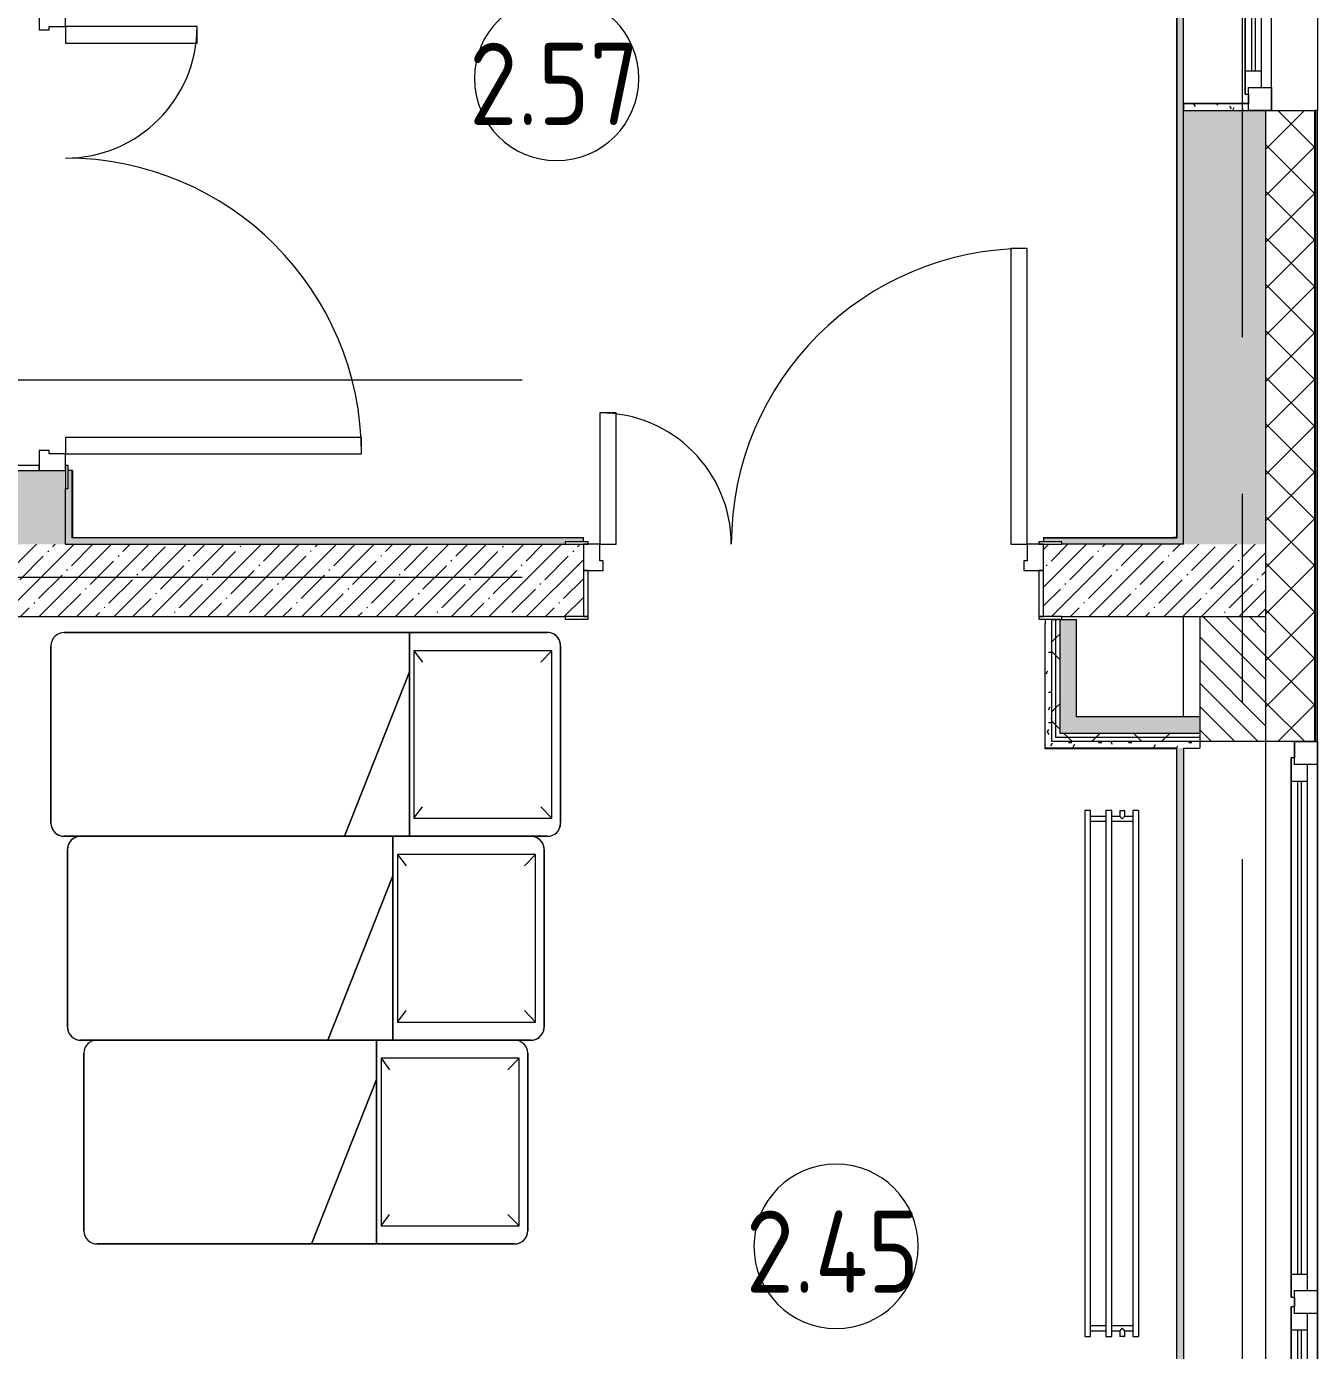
# Model space of a CAD drawing. Header units: millimetres. Extents: x 81609 to 272668, y -8553 to 29000.
# Drawn here: x 121311 to 125238, y 8147 to 12175 of the extents above; entities that cross this region are included whole.
import ezdxf

# ---------------------------------------------------------------- set-up
doc = ezdxf.new("R2010")
doc.units = ezdxf.units.MM
doc.linetypes.add('Осевая', pattern=[3175, 635, -476.25, 1587.5, -476.25])
for name, color, linetype, lineweight in [('A-AREA-IDEN', 7, 'Continuous', 9), ('A-DOOR', 7, 'Continuous', 9), ('A-DOOR-1', 7, 'Continuous', 13), ('A-DOOR-FRAM', 7, 'Continuous', 13), ('A-GLAZ', 7, 'Continuous', 9), ('A-GLAZ-1', 7, 'Continuous', 13), ('A-WALL', 7, 'Continuous', 9), ('I-WALL', 7, 'Continuous', 9), ('M-EQPM', 7, 'Continuous', 9), ('Оси', 7, 'Continuous', 9), ('Оси-2', 7, 'Осевая', 9)]:
    doc.layers.add(name, color=color, linetype=linetype, lineweight=lineweight)
for name, color, linetype, lineweight, true_color in [('A-WALL-1', 7, 'Continuous', 9, 0x3c3c3c), ('A-WALL-FNSH-1', 7, 'Continuous', 9, 0x3c3c3c), ('I-FURN-1', 7, 'Continuous', 9, 0xf0f0f0)]:
    doc.layers.add(name, color=color, linetype=linetype, lineweight=lineweight, true_color=true_color)
doc.styles.add('GOST Common_1', font='GOST_Common.ttf', dxfattribs={"width": 0.9, "height": 250})
pattern_1 = [(45, (0, 0), (-57.024626, 57.024626), []), (45, (57.025, 0), (-57.024626, 57.024626), [100.806, -20.161, 3.353, -16.808])]
pattern_2 = [(0, (0, 0), (121.92, 30.48), [10.058, -81.382, 10.058, -81.382, -487.68]), (0, (0, 0), (121.92, 30.48), [-182.88, 10.058, -172.822, 10.058, -81.382, -213.36]), (0, (0, 0), (121.92, 30.48), [-457.2, 10.058, -50.902, 10.058, -142.342]), (120, (45.72, 15.24), (-87.356454, 90.345817), [10.058, -81.382, 10.058, -81.382, -487.68]), (120, (45.72, 15.24), (-87.356454, 90.345817), [-182.88, 10.058, -172.822, 10.058, -81.382, -213.36]), (120, (45.72, 15.24), (-87.356454, 90.345817), [-457.2, 10.058, -50.902, 10.058, -142.342]), (240, (60.96, 76.2), (-34.563546, -120.825817), [10.058, -81.382, 10.058, -81.382, -487.68]), (240, (60.96, 76.2), (-34.563546, -120.825817), [-182.88, 10.058, -172.822, 10.058, -81.382, -213.36]), (240, (60.96, 76.2), (-34.563546, -120.825817), [-457.2, 10.058, -50.902, 10.058, -142.342])]
pattern_3 = [(45, (0, 0), (-106.06602, 106.06602), []), (135, (0, 0), (-106.06602, -106.06602), [])]

# ---------------------------------------------------------------- blocks, each defined once
blk = doc.blocks.new('110_Дверь_СКБ_2Ст - Д-5_п_ Из игровой в коридор-32679362-План размещения напольных электротехнических лючков и розеток 2 этажа в осях 23-33')
at = {"layer": 'A-DOOR'}
for centre, radius, start, end in [((662.5, 110), 900, 90, 180), ((-637.5, 110), 400, 360, 90)]:
    blk.add_arc(centre, radius, start, end, dxfattribs=at)
at = {"layer": 'A-DOOR-1'}
for p, q in [((662.5, 1010), (612.5, 1010)), ((612.5, 1010), (612.5, 110)), ((662.5, 110), (662.5, 1010)), ((-637.5, 510), (-637.5, 110)), ((-587.5, 510), (-637.5, 510)), ((-587.5, 110), (-587.5, 510)), ((-637.5, 110), (-587.5, 110)), ((612.5, 110), (662.5, 110))]:
    blk.add_line(p, q, dxfattribs=at)
at = {"layer": 'A-DOOR-FRAM'}
for p, q in [((-672.5, 118), (-742.5, 118)), ((-742.5, 118), (-742.5, 110)), ((-742.5, 110), (-672.5, 110)), ((-637.5, 110), (-687.5, 110)), ((-687.5, 110), (-687.5, 30)), ((-672.5, 110), (-672.5, 118)), ((-637.5, 60), (-637.5, 110)), ((662.5, 110), (662.5, 60)), ((712.5, 110), (662.5, 110)), ((767.5, 118), (697.5, 118)), ((697.5, 118), (697.5, 110)), ((697.5, 110), (767.5, 110)), ((712.5, 30), (712.5, 110)), ((767.5, 110), (767.5, 118)), ((-627.5, 60), (-637.5, 60)), ((-627.5, 30), (-627.5, 60)), ((662.5, 60), (652.5, 60)), ((652.5, 60), (652.5, 30)), ((-687.5, 30), (-627.5, 30)), ((-672.5, 30), (-687.5, 30)), ((-687.5, 30), (-687.5, -110)), ((-672.5, -110), (-672.5, 30)), ((652.5, 30), (712.5, 30)), ((712.5, 30), (697.5, 30)), ((697.5, 30), (697.5, -110)), ((712.5, -110), (712.5, 30)), ((-672.5, -110), (-742.5, -110)), ((-742.5, -110), (-742.5, -118)), ((-742.5, -118), (-672.5, -118)), ((-687.5, -110), (-672.5, -110)), ((-672.5, -118), (-672.5, -110)), ((697.5, -110), (712.5, -110)), ((767.5, -110), (697.5, -110)), ((697.5, -110), (697.5, -118)), ((697.5, -118), (767.5, -118)), ((767.5, -118), (767.5, -110))]:
    blk.add_line(p, q, dxfattribs=at)
blk = doc.blocks.new('110_Дверь_СКБ_2Ст - Д-1_л_Лестничная клетка EIS60 2-32142534-План размещения напольных электротехнических лючков и розеток 2 этажа в осях 23-33')
at = {"layer": 'A-DOOR'}
for centre, radius, start, end in [((662.5, 110), 900, 90, 180), ((-637.5, 110), 400, 360, 90)]:
    blk.add_arc(centre, radius, start, end, dxfattribs=at)
at = {"layer": 'A-DOOR-1'}
for p, q in [((662.5, 1010), (612.5, 1010)), ((612.5, 1010), (612.5, 110)), ((662.5, 110), (662.5, 1010)), ((-637.5, 510), (-637.5, 110)), ((-587.5, 510), (-637.5, 510)), ((-587.5, 110), (-587.5, 510)), ((-637.5, 110), (-587.5, 110)), ((612.5, 110), (662.5, 110))]:
    blk.add_line(p, q, dxfattribs=at)
at = {"layer": 'A-DOOR-FRAM'}
for p, q in [((-672.5, 118), (-742.5, 118)), ((-742.5, 118), (-742.5, 110)), ((-742.5, 110), (-672.5, 110)), ((-637.5, 110), (-687.5, 110)), ((-687.5, 110), (-687.5, 30)), ((-672.5, 110), (-672.5, 118)), ((-637.5, 60), (-637.5, 110)), ((662.5, 110), (662.5, 60)), ((712.5, 110), (662.5, 110)), ((767.5, 118), (697.5, 118)), ((697.5, 118), (697.5, 110)), ((697.5, 110), (767.5, 110)), ((712.5, 30), (712.5, 110)), ((767.5, 110), (767.5, 118)), ((-627.5, 60), (-637.5, 60)), ((-627.5, 30), (-627.5, 60)), ((662.5, 60), (652.5, 60)), ((652.5, 60), (652.5, 30)), ((-687.5, 30), (-627.5, 30)), ((-672.5, 30), (-687.5, 30)), ((-687.5, 30), (-687.5, -110)), ((-672.5, -110), (-672.5, 30)), ((652.5, 30), (712.5, 30)), ((712.5, 30), (697.5, 30)), ((697.5, 30), (697.5, -110)), ((712.5, -110), (712.5, 30)), ((-672.5, -110), (-742.5, -110)), ((-742.5, -110), (-742.5, -118)), ((-742.5, -118), (-672.5, -118)), ((-687.5, -110), (-672.5, -110)), ((-672.5, -118), (-672.5, -110)), ((697.5, -110), (712.5, -110)), ((767.5, -110), (697.5, -110)), ((697.5, -110), (697.5, -118)), ((697.5, -118), (767.5, -118)), ((767.5, -118), (767.5, -110))]:
    blk.add_line(p, q, dxfattribs=at)
blk = doc.blocks.new('120_Окно_СКБ_1Ст - 120_Окно_СКБ_1Ст 1200х2500_h_ с форточкой2-24160662-План размещения напольных электротехнических лючков и розеток 2 этажа в осях 23-33')
at = {"layer": 'A-GLAZ'}
for p, q in [((600, -57), (-600, -57)), ((-480, -107), (480, -107)), ((480, -117), (-480, -117)), ((-580, -127), (-550, -127)), ((550, -127), (580, -127))]:
    blk.add_line(p, q, dxfattribs=at)
at = {"layer": 'A-GLAZ-1'}
for p, q in [((-600, -127), (-600, -57)), ((-600, -57), (-530, -57)), ((-530, -57), (-530, -127)), ((530, -127), (530, -57)), ((530, -57), (600, -57)), ((600, -57), (600, -127)), ((530, -87), (-530, -87)), ((-530, -87), (-530, -127)), ((-480, -137), (-480, -87)), ((480, -137), (480, -87)), ((530, -127), (530, -87)), ((-530, -127), (-600, -127)), ((-530, -127), (-550, -127)), ((-550, -127), (-550, -137)), ((-550, -137), (550, -137)), ((550, -137), (-550, -137)), ((600, -127), (530, -127)), ((550, -127), (530, -127)), ((550, -137), (550, -127))]:
    blk.add_line(p, q, dxfattribs=at)
blk = doc.blocks.new('120_Окно_СКБ_2Ст_Фрамуга сверху - 120_Окно_СКБ_2Ст_2300х2500_h_ ДОО-22877051-План размещения напольных электротехнических лючков и розеток 2 этажа в осях 23-33')
at = {"layer": 'A-GLAZ'}
for p, q in [((1150, 83), (-1150, 83)), ((-1080, 83), (1080, 83)), ((-1150, 13), (-1100, 13)), ((-1030, 33), (470, 33)), ((470, 23), (-1030, 23)), ((540, 13), (570, 13)), ((540, 13), (570, 13)), ((640, 33), (1030, 33)), ((1030, 23), (640, 23)), ((1100, 13), (1150, 13))]:
    blk.add_line(p, q, dxfattribs=at)
at = {"layer": 'A-GLAZ-1'}
for p, q in [((-1150, 13), (-1150, 83)), ((-1150, 83), (-1080, 83)), ((-1080, 83), (-1080, 13)), ((520, 13), (520, 83)), ((520, 83), (590, 83)), ((590, 83), (590, 13)), ((1080, 13), (1080, 83)), ((1080, 83), (1150, 83)), ((1150, 83), (1150, 13)), ((520, 53), (-1080, 53)), ((-1080, 53), (-1080, 13)), ((-1030, 3), (-1030, 53)), ((470, 3), (470, 53)), ((520, 13), (520, 53)), ((1080, 53), (590, 53)), ((590, 53), (590, 13)), ((640, 3), (640, 53)), ((1030, 3), (1030, 53)), ((1080, 13), (1080, 53)), ((-1080, 13), (-1150, 13)), ((-1080, 13), (-1100, 13)), ((-1100, 13), (-1100, 3)), ((-1100, 3), (540, 3)), ((540, 3), (-1100, 3)), ((590, 13), (520, 13)), ((540, 13), (520, 13)), ((540, 3), (540, 13)), ((590, 13), (570, 13)), ((570, 13), (570, 3)), ((570, 3), (1100, 3)), ((1100, 3), (570, 3)), ((1150, 13), (1080, 13)), ((1100, 13), (1080, 13)), ((1100, 3), (1100, 13))]:
    blk.add_line(p, q, dxfattribs=at)
blk = doc.blocks.new('Bed - Small Sizes - 1_118-V60-План размещения напольных электротехнических лючков и розеток 2 этажа в осях 23-33')
at = {"layer": 'I-FURN-1'}
for p, q in [((247.3, 0), (-292.7, 0)), ((-292.7, 0), (247.3, 0)), ((247.3, 0), (-292.7, 0)), ((-292.7, 0), (247.3, 0)), ((-332.7, -40), (-332.7, -460)), ((-332.7, -460), (-332.7, -40)), ((-332.7, -40), (-332.7, -460)), ((-332.7, -460), (-332.7, -40)), ((-277.5, -26.2), (-242.7, -60)), ((232.5, -26.2), (-277.5, -26.2)), ((-277.5, -26.2), (-277.5, -446.2)), ((232.5, -26.2), (-277.5, -26.2)), ((-277.5, -26.2), (-277.5, -446.2)), ((232.5, -26.2), (197.3, -60)), ((232.5, -446.2), (232.5, -26.2)), ((232.5, -446.2), (232.5, -26.2)), ((287.3, -460), (287.3, -40)), ((287.3, -40), (287.3, -90)), ((287.3, -90), (287.3, -40)), ((287.3, -40), (287.3, -90)), ((287.3, -90), (287.3, -460)), ((287.3, -510), (287.3, -90)), ((287.3, -90), (287.3, -510)), ((-277.5, -446.2), (-242.7, -420)), ((232.5, -446.2), (197.3, -420)), ((-332.7, -460), (-212.7, -460)), ((-212.7, -460), (-332.7, -460)), ((-332.7, -460), (-332.7, -1510)), ((-332.7, -1510), (-332.7, -460)), ((-332.7, -460), (-212.7, -460)), ((-277.5, -446.2), (232.5, -446.2)), ((-277.5, -446.2), (232.5, -446.2)), ((-212.7, -460), (287.3, -460)), ((287.3, -460), (-212.7, -460)), ((287.3, -460), (-212.7, -460)), ((-212.7, -460), (287.3, -657.7)), ((287.3, -657.7), (-212.7, -460)), ((-212.7, -460), (287.3, -460)), ((-212.7, -460), (287.3, -657.7)), ((-212.7, -460), (287.3, -460)), ((287.3, -657.7), (287.3, -460)), ((287.3, -460), (287.3, -510)), ((287.3, -510), (287.3, -657.7)), ((287.3, -657.7), (287.3, -510)), ((287.3, -510), (287.3, -657.7)), ((287.3, -1510), (287.3, -657.7)), ((287.3, -657.7), (287.3, -1460)), ((287.3, -1460), (287.3, -1510)), ((-292.7, -1550), (247.3, -1550)), ((247.3, -1550), (-292.7, -1550))]:
    blk.add_line(p, q, dxfattribs=at)
for centre, start, end in [((-292.7, -40), 90, 180), ((-292.7, -40), 90, 150), ((247.3, -40), 360, 90), ((247.3, -40), 0, 90), ((-292.7, -40), 90, 180), ((-292.7, -40), 90, 180), ((-292.7, -40), 150, 180), ((247.3, -40), 0, 90), ((247.3, -40), 0, 90), ((-292.7, -1510), 180, 270), ((-292.7, -1510), 180, 270), ((247.3, -1510), 270, 360), ((247.3, -1510), 270, 345), ((247.3, -1510), 345, 0)]:
    blk.add_arc(centre, 40, start, end, dxfattribs=at)
blk = doc.blocks.new('Bed - Small Sizes - Single 5-V61-План размещения напольных электротехнических лючков и розеток 2 этажа в осях 23-33')
at = {"layer": 'I-FURN-1'}
for p, q in [((247.3, 0), (-292.7, 0)), ((-292.7, 0), (247.3, 0)), ((247.3, 0), (-292.7, 0)), ((-292.7, 0), (247.3, 0)), ((-332.7, -40), (-332.7, -410)), ((-332.7, -460), (-332.7, -40)), ((-332.7, -40), (-332.7, -460)), ((-332.7, -460), (-332.7, -40)), ((-277.5, -26.2), (-242.7, -60)), ((232.5, -26.2), (-277.5, -26.2)), ((-277.5, -26.2), (-277.5, -446.2)), ((232.5, -26.2), (-277.5, -26.2)), ((-277.5, -26.2), (-277.5, -446.2)), ((232.5, -26.2), (197.3, -60)), ((232.5, -446.2), (232.5, -26.2)), ((232.5, -446.2), (232.5, -26.2)), ((287.3, -460), (287.3, -40)), ((287.3, -40), (287.3, -90)), ((287.3, -90), (287.3, -40)), ((287.3, -40), (287.3, -90)), ((287.3, -90), (287.3, -460)), ((287.3, -510), (287.3, -90)), ((287.3, -90), (287.3, -510)), ((-332.7, -410), (-332.7, -460)), ((-277.5, -446.2), (-242.7, -420)), ((232.5, -446.2), (197.3, -420)), ((-332.7, -460), (-212.7, -460)), ((-212.7, -460), (-332.7, -460)), ((-332.7, -460), (-332.7, -607.7)), ((-332.7, -607.7), (-332.7, -460)), ((-332.7, -460), (-212.7, -460)), ((-277.5, -446.2), (232.5, -446.2)), ((-277.5, -446.2), (232.5, -446.2)), ((-212.7, -460), (287.3, -460)), ((287.3, -460), (-212.7, -460)), ((287.3, -460), (-212.7, -460)), ((-212.7, -460), (287.3, -657.7)), ((287.3, -657.7), (-212.7, -460)), ((-212.7, -460), (287.3, -460)), ((-212.7, -460), (287.3, -657.7)), ((-212.7, -460), (287.3, -460)), ((287.3, -657.7), (287.3, -460)), ((287.3, -460), (287.3, -510)), ((287.3, -510), (287.3, -657.7)), ((287.3, -657.7), (287.3, -510)), ((287.3, -510), (287.3, -657.7)), ((-332.7, -607.7), (-332.7, -1410)), ((-332.7, -1410), (-332.7, -607.7)), ((287.3, -1410), (287.3, -657.7)), ((287.3, -657.7), (287.3, -1360)), ((287.3, -1360), (287.3, -1410)), ((-292.7, -1450), (247.3, -1450)), ((247.3, -1450), (-292.7, -1450))]:
    blk.add_line(p, q, dxfattribs=at)
for centre, start, end in [((-292.7, -40), 90, 180), ((-292.7, -40), 90, 105), ((247.3, -40), 360, 90), ((247.3, -40), 30, 90), ((-292.7, -40), 90, 180), ((-292.7, -40), 120, 180), ((-292.7, -40), 165, 180), ((-292.7, -40), 150, 165), ((-292.7, -40), 135, 150), ((-292.7, -40), 120, 135), ((-292.7, -40), 90, 120), ((-292.7, -40), 105, 120), ((247.3, -40), 45, 90), ((247.3, -40), 0, 90), ((247.3, -40), 30, 45), ((247.3, -40), 15, 30), ((247.3, -40), 0, 30), ((247.3, -40), 0, 15), ((-292.7, -1410), 180, 270), ((-292.7, -1410), 180, 195), ((-292.7, -1410), 195, 225), ((-292.7, -1410), 225, 240), ((-292.7, -1410), 240, 255), ((-292.7, -1410), 255, 270), ((247.3, -1410), 270, 0), ((247.3, -1410), 270, 345), ((247.3, -1410), 345, 0)]:
    blk.add_arc(centre, 40, start, end, dxfattribs=at)
blk = doc.blocks.new('Bed - Small Sizes - Single 6-V62-План размещения напольных электротехнических лючков и розеток 2 этажа в осях 23-33')
at = {"layer": 'I-FURN-1'}
for p, q in [((247.3, 0), (-292.7, 0)), ((-292.7, 0), (247.3, 0)), ((247.3, 0), (-292.7, 0)), ((-292.7, 0), (247.3, 0)), ((-332.7, -40), (-332.7, -410)), ((-332.7, -460), (-332.7, -40)), ((-332.7, -40), (-332.7, -460)), ((-332.7, -460), (-332.7, -40)), ((-277.5, -26.2), (-242.7, -60)), ((232.5, -26.2), (-277.5, -26.2)), ((-277.5, -26.2), (-277.5, -446.2)), ((232.5, -26.2), (-277.5, -26.2)), ((-277.5, -26.2), (-277.5, -446.2)), ((232.5, -26.2), (197.3, -60)), ((232.5, -446.2), (232.5, -26.2)), ((232.5, -446.2), (232.5, -26.2)), ((287.3, -460), (287.3, -40)), ((287.3, -40), (287.3, -460)), ((287.3, -657.7), (287.3, -40)), ((287.3, -40), (287.3, -657.7)), ((-332.7, -410), (-332.7, -460)), ((-277.5, -446.2), (-242.7, -420)), ((232.5, -446.2), (197.3, -420)), ((-332.7, -460), (-212.7, -460)), ((-212.7, -460), (-332.7, -460)), ((-332.7, -460), (-332.7, -607.7)), ((-332.7, -607.7), (-332.7, -460)), ((-332.7, -460), (-212.7, -460)), ((-277.5, -446.2), (232.5, -446.2)), ((-277.5, -446.2), (232.5, -446.2)), ((-212.7, -460), (287.3, -460)), ((287.3, -460), (-212.7, -460)), ((287.3, -460), (-212.7, -460)), ((-212.7, -460), (287.3, -657.7)), ((287.3, -657.7), (-212.7, -460)), ((-212.7, -460), (287.3, -460)), ((-212.7, -460), (287.3, -657.7)), ((-212.7, -460), (287.3, -460)), ((287.3, -657.7), (287.3, -460)), ((287.3, -460), (287.3, -657.7)), ((-332.7, -607.7), (-332.7, -1310)), ((-332.7, -1310), (-332.7, -607.7)), ((287.3, -1310), (287.3, -657.7)), ((287.3, -657.7), (287.3, -1310)), ((-292.7, -1350), (247.3, -1350)), ((247.3, -1350), (-292.7, -1350))]:
    blk.add_line(p, q, dxfattribs=at)
for centre, start, end in [((-292.7, -40), 90, 180), ((-292.7, -40), 90, 180), ((247.3, -40), 360, 90), ((247.3, -40), 60, 90), ((-292.7, -40), 90, 180), ((-292.7, -40), 90, 180), ((247.3, -40), 45, 90), ((247.3, -40), 0, 90), ((247.3, -40), 45, 60), ((247.3, -40), 30, 45), ((247.3, -40), 30, 45), ((247.3, -40), 0, 30), ((247.3, -40), 15, 30), ((247.3, -40), 0, 15), ((-292.7, -1310), 180, 270), ((-292.7, -1310), 180, 270), ((247.3, -1310), 270, 0), ((247.3, -1310), 270, 0)]:
    blk.add_arc(centre, 40, start, end, dxfattribs=at)
blk = doc.blocks.new('radiator_prado_classic_z_tip_30_po exemplyaru - Classic Z Тип 30-300-31137165-План размещения напольных электротехнических лючков и розеток 2 этажа в осях 23-33')
at = {"layer": 'M-EQPM'}
for p, q in [((0, 228), (0, 210)), ((1600, 228), (0, 228)), ((0, 210), (1600, 210)), ((17.5, 210), (17.5, 164)), ((32.5, 164), (32.5, 210)), ((1567.5, 210), (1567.5, 164)), ((1582.5, 164), (1582.5, 210)), ((1600, 210), (1600, 228)), ((1600, 164), (0, 164)), ((0, 164), (0, 146)), ((1600, 146), (1600, 164)), ((0, 146), (1600, 146)), ((17.5, 121.5), (0, 121.5)), ((17.5, 121.5), (0, 121.5)), ((0, 121.5), (0, 121.2)), ((0, 106.5), (0, 121.5)), ((0, 121.2), (0, 121.2)), ((17.5, 146), (17.5, 121.5)), ((32.5, 82), (32.5, 146)), ((1567.5, 146), (1567.5, 82)), ((1582.5, 121.5), (1582.5, 146)), ((1600, 121.5), (1582.5, 121.5)), ((1600, 121.5), (1582.5, 121.5)), ((1600, 121.5), (1600, 106.5)), ((1600, 121.2), (1600, 121.5)), ((1600, 121.5), (1600, 121.2)), ((1600, 121.2), (1600, 121.5)), ((0, 106.8), (0, 106.5)), ((0, 106.8), (0, 106.8)), ((0, 106.5), (17.5, 106.5)), ((0, 106.5), (17.5, 106.5)), ((1600, 82), (0, 82)), ((0, 82), (0, 64)), ((17.5, 106.5), (17.5, 82)), ((1582.5, 82), (1582.5, 106.5)), ((1582.5, 106.5), (1600, 106.5)), ((1582.5, 106.5), (1600, 106.5)), ((1600, 106.5), (1600, 106.8)), ((1600, 106.8), (1600, 106.5)), ((1600, 106.5), (1600, 106.8)), ((1600, 64), (1600, 82)), ((1600, 64), (0, 64))]:
    blk.add_line(p, q, dxfattribs=at)
for points, knots in [([(25, 114), (24.5, 114.5), (23.6, 115.4), (22.4, 116.6), (21.6, 117.4), (21.1, 117.9), (20.8, 118.2), (20.5, 118.5), (20.2, 118.8), (19.8, 119.1), (19.6, 119.4), (19.3, 119.7), (19, 120), (18.7, 120.3), (18.5, 120.5), (18.3, 120.7), (18.1, 120.9), (17.9, 121.1), (17.8, 121.2), (17.7, 121.3), (17.5, 121.5), (17.5, 121.5), (17.5, 121.5)], [0, 0, 0, 0, 0.142857, 0.285714, 0.357143, 0.392857, 0.428571, 0.464286, 0.5, 0.535714, 0.571429, 0.607143, 0.642857, 0.678571, 0.714286, 0.75, 0.785714, 0.821429, 0.857143, 0.892857, 0.928571, 1, 1, 1, 1]), ([(1575, 114), (1575.5, 114.5), (1576.4, 115.4), (1577.6, 116.6), (1578.4, 117.4), (1578.9, 117.9), (1579.2, 118.2), (1579.5, 118.5), (1579.8, 118.8), (1580.1, 119.2), (1580.4, 119.4), (1580.7, 119.7), (1581, 120), (1581.3, 120.3), (1581.5, 120.5), (1581.7, 120.7), (1581.9, 120.9), (1582.1, 121.1), (1582.2, 121.2), (1582.3, 121.3), (1582.5, 121.5), (1582.5, 121.5), (1582.5, 121.5)], [0, 0, 0, 0, 0.142857, 0.285714, 0.357143, 0.392857, 0.428571, 0.464286, 0.5, 0.535714, 0.571429, 0.607143, 0.642857, 0.678571, 0.714286, 0.75, 0.785714, 0.821429, 0.857143, 0.892857, 0.928571, 1, 1, 1, 1]), ([(17.5, 106.5), (17.5, 106.5), (17.5, 106.5), (17.7, 106.7), (17.8, 106.8), (17.9, 106.9), (18.1, 107.1), (18.3, 107.3), (18.5, 107.5), (18.7, 107.7), (19, 108), (19.3, 108.3), (19.6, 108.6), (19.8, 108.9), (20.3, 109.3), (20.7, 109.7), (21.1, 110.1), (21.6, 110.6), (22.4, 111.4), (23.6, 112.6), (24.5, 113.5), (25, 114)], [0, 0, 0, 0, 0.071429, 0.107143, 0.142857, 0.178571, 0.214286, 0.25, 0.285714, 0.321429, 0.357143, 0.392857, 0.428571, 0.464286, 0.5, 0.571429, 0.607143, 0.642857, 0.714286, 0.857143, 1, 1, 1, 1]), ([(1582.5, 106.5), (1582.5, 106.5), (1582.5, 106.5), (1582.3, 106.7), (1582.2, 106.8), (1582.1, 106.9), (1581.9, 107.1), (1581.7, 107.3), (1581.5, 107.5), (1581.3, 107.7), (1581, 108), (1580.7, 108.3), (1580.4, 108.6), (1580.1, 108.8), (1579.7, 109.3), (1579.3, 109.7), (1578.9, 110.1), (1578.4, 110.6), (1577.6, 111.4), (1576.4, 112.6), (1575.5, 113.5), (1575, 114)], [0, 0, 0, 0, 0.071429, 0.107143, 0.142857, 0.178571, 0.214286, 0.25, 0.285714, 0.321429, 0.357143, 0.392857, 0.428571, 0.464286, 0.5, 0.571429, 0.607143, 0.642857, 0.714286, 0.857143, 1, 1, 1, 1])]:
    blk.add_open_spline(points, degree=3, knots=knots, dxfattribs=at)
blk = doc.blocks.new('Марка_Помещения - Номер-25198446-План размещения напольных электротехнических лючков и розеток 2 этажа в осях 23-33')
at = {"layer": 'A-AREA-IDEN'}
for start, end in [(360, 180), (180, 360)]:
    blk.add_arc((0, 0), 2.5, start, end, dxfattribs=at)

msp = doc.modelspace()

# ---------------------------------------------------------------- hatches: boundary and pattern name
at = {"layer": 'A-WALL'}
h = msp.add_hatch(dxfattribs=at)
h.set_pattern_fill('FP_1', color=256, style=0, pattern_type=2)
h.set_pattern_definition([(45, (0, 0), (-70.71068, 70.71068), []), (135, (0, 0), (-70.71068, -70.71068), [])])
h.paths.add_polyline_path([(125230, -250), (125230, 7700), (125080, 7698.9), (125080, -250)])
h.paths.add_polyline_path([(125080, 10000), (125230, 10000), (125230, 11920), (125080, 11920), (125080, 10307.2)])
h.paths.add_polyline_path([(125230, 13120), (125230, 21400), (125080, 21400), (125080, 13120)])
h = msp.add_hatch(dxfattribs=at)
h.set_pattern_fill('FP_3', color=256, style=0, pattern_type=2)
h.set_pattern_definition([(135, (0, 0), (-35.35534, -35.35534), [])])
h.paths.add_polyline_path([(124880, 10000), (125080, 10000), (125080, 10380), (124880, 10380), (124880, 10307.2)])
at = {"layer": 'I-WALL'}
h = msp.add_hatch(dxfattribs=at)
h.set_pattern_fill('FP_2', color=256, style=0, pattern_type=2)
h.set_pattern_definition(pattern_1)
h.paths.add_polyline_path([(125080, 10600), (125080, 11920), (124830, 11920), (124830, 10600)])
h.paths.add_polyline_path([(125080, 13120), (125080, 21400), (124830, 21400), (124830, 13120)])
h = msp.add_hatch(dxfattribs=at)
h.set_pattern_fill('FP_41', color=256, style=0, pattern_type=2)
h.set_pattern_definition(pattern_2)
h.paths.add_polyline_path([(121450, 10600), (121450, 10825), (121438, 10825), (121438, 10770), (121430, 10770), (121430, 10600)])
h.paths.add_polyline_path([(121450, 12225), (121450, 18830), (121430, 18830), (121430.3, 12280), (121438, 12280), (121438, 12225)])
h = msp.add_hatch(dxfattribs=at)
h.set_pattern_fill('FP_41', color=256, style=0, pattern_type=2)
h.set_pattern_definition(pattern_2)
h.paths.add_polyline_path([(124830, 10620), (124830, 18830), (124810, 18830), (124810, 10620)])
h = msp.add_hatch(dxfattribs=at)
h.set_pattern_fill('FP_2', color=256, style=0, pattern_type=2)
h.set_pattern_definition(pattern_1)
h.paths.add_polyline_path([(121420.6, 10600), (121430, 10600), (121430, 10825), (121210, 10825), (121210, 10600)])
h.paths.add_polyline_path([(121210, 12225), (121430, 12225), (121430, 13400), (121210, 13400), (121210, 12280)])
h.paths.add_polyline_path([(121210, 13900), (121430, 13900), (121430, 18600), (121210, 18600), (121210, 13920)])
h = msp.add_hatch(dxfattribs=at)
h.set_pattern_fill('FP_41', color=256, style=0, pattern_type=2)
h.set_pattern_definition(pattern_2)
h.paths.add_polyline_path([(125028, 11920), (125028, 11940), (124830, 11940), (124830, 11920)])
h = msp.add_hatch(dxfattribs=at)
h.set_pattern_fill('FP_2', color=256, style=0, pattern_type=2)
h.set_pattern_definition(pattern_1)
h.paths.add_polyline_path([(125080, 10380), (125080, 10600), (124405, 10600), (124405, 10380), (124880, 10380)])
h.paths.add_polyline_path([(123005, 10380), (123005, 10600), (121210, 10600), (121210, 10380), (122950, 10380)])
h = msp.add_hatch(dxfattribs=at)
h.set_pattern_fill('FP_41', color=256, style=0, pattern_type=2)
h.set_pattern_definition(pattern_2)
h.paths.add_polyline_path([(124830, 10600), (124830, 10620), (124405, 10620), (124405, 10608), (124460, 10608), (124460, 10600), (124656.6, 10600)])
h.paths.add_polyline_path([(122950, 10600), (122950, 10608), (123005, 10608), (123005, 10620), (121450, 10620), (121450, 10600), (122067.8, 10600)])
h = msp.add_hatch(dxfattribs=at)
h.set_pattern_fill('FP_41', color=256, style=0, pattern_type=2)
h.set_pattern_definition(pattern_2)
h.paths.add_polyline_path([(124410, 10000), (124430, 10000), (124430, 10372), (124410, 10372), (124410, 10046.4)])
h = msp.add_hatch(dxfattribs=at)
h.set_pattern_fill('FP_42', color=256, style=0, pattern_type=2)
h.set_pattern_definition(pattern_3)
h.paths.add_polyline_path([(124442.5, 10000), (124442.5, 10370), (124430, 10370), (124430, 10000)])
h = msp.add_hatch(dxfattribs=at)
h.set_pattern_fill('FP_42', color=256, style=0, pattern_type=2)
h.set_pattern_definition(pattern_3)
h.paths.add_polyline_path([(124455, 10012.5), (124455, 10370), (124442.5, 10370), (124442.5, 10012.5)])
for points in [[(124505, 10025), (124505, 10370), (124455, 10370), (124455, 10025), (124494.8, 10025)], [(124505, 10025), (124880, 10025), (124880, 10075), (124505, 10075), (124505, 10046.4)]]:
    msp.add_hatch(color=256, dxfattribs=at).paths.add_polyline_path(points)
h = msp.add_hatch(dxfattribs=at)
h.set_pattern_fill('FP_41', color=256, style=0, pattern_type=2)
h.set_pattern_definition(pattern_2)
h.paths.add_polyline_path([(124880, 9980), (124880, 10000), (124410, 10000), (124410, 9980), (124830, 9980)])
h = msp.add_hatch(dxfattribs=at)
h.set_pattern_fill('FP_42', color=256, style=0, pattern_type=2)
h.set_pattern_definition(pattern_3)
h.paths.add_polyline_path([(124880, 10000), (124880, 10012.5), (124442.5, 10012.5), (124442.5, 10000), (124656.6, 10000)])
h = msp.add_hatch(dxfattribs=at)
h.set_pattern_fill('FP_42', color=256, style=0, pattern_type=2)
h.set_pattern_definition(pattern_3)
h.paths.add_polyline_path([(124880, 10012.5), (124880, 10025), (124455, 10025), (124455, 10012.5), (124656.6, 10012.5)])
h = msp.add_hatch(dxfattribs=at)
h.set_pattern_fill('FP_41', color=256, style=0, pattern_type=2)
h.set_pattern_definition(pattern_2)
h.paths.add_polyline_path([(124810, 170), (124830, 170), (124830, 9980), (124810, 9980), (124810, 171)])

# ---------------------------------------------------------------- linework, layer by layer
at = {"layer": 'A-WALL'}
for p, q in [((125238, 13120), (125238, 11920)), ((125080, 11920), (125080, 10000)), ((125230, 10000), (125230, 11920)), ((125233, 10000), (125233, 11920)), ((121450, 10620), (121450, 10825)), ((121430, 10600), (121430, 10770)), ((121430, 10600), (122950, 10600)), ((123005, 10620), (121450, 10620)), ((121451, 10621), (121451, 10620)), ((124830, 10600), (124460, 10600)), ((124502.5, 10620), (124810, 10620)), ((124809, 10621), (124809, 10620)), ((124442.5, 10012.5), (124442.5, 10370)), ((124455, 10025), (124455, 10370)), ((124880, 10380), (125080, 10380)), ((124880, 10012.5), (124442.5, 10012.5)), ((124880, 10025), (124455, 10025)), ((125238, 10000), (125238, 7700)), ((124810, 9980), (124410, 9980)), ((124809, 9979), (124809, 9980)), ((124810, 170), (124810, 9980)), ((124830, 9980), (124830, 150))]:
    msp.add_line(p, q, dxfattribs=at)
at = {"layer": 'A-WALL-1'}
for p, q in [((124810, 18830), (124810, 10620)), ((124830, 10600), (124830, 13120)), ((125028, 11940), (124830, 11940)), ((124830, 11940), (124830, 11920)), ((125028, 11920), (125028, 11940)), ((124830, 11920), (125230, 11920)), ((121450, 10825), (121438, 10825)), ((123005, 10608), (123005, 10620)), ((124405, 10620), (124405, 10608)), ((121210, 10380), (122950, 10380)), ((124410, 10372), (124410, 10359.5)), ((124430, 10000), (124430, 10372)), ((124505, 10370), (124430, 10370)), ((124460, 10380), (124880, 10380)), ((124505, 10075), (124505, 10370)), ((124880, 10380), (124880, 9980)), ((124880, 10075), (124505, 10075)), ((125230, 10000), (124430, 10000)), ((124830, 9980), (124880, 9980))]:
    msp.add_line(p, q, dxfattribs=at)
at = {"layer": 'A-WALL-FNSH-1'}
for p, q in [((124809, 18829), (124809, 10621)), ((125028, 11941), (124830, 11941)), ((124830, 11941), (124830, 11940)), ((125028, 11940), (125028, 11941)), ((125238, 11920), (125230, 11920)), ((125238, 10000), (125238, 11920)), ((121451, 10825), (121450, 10825)), ((123005, 10620), (123005, 10621)), ((124405, 10621), (124405, 10620)), ((124405, 10620), (124502.5, 10620)), ((124809, 10621), (124799.5, 10621)), ((124410, 10359.5), (124409, 10359.5)), ((124409, 10359.5), (124409, 9979)), ((124410, 9980), (124410, 10359.5)), ((125230, 10000), (125238, 10000)), ((124409, 9979), (124809, 9979)), ((124809, 9979), (124809, 7700))]:
    msp.add_line(p, q, dxfattribs=at)
at = {"layer": 'I-WALL'}
for p, q in [((121451, 10825), (121451, 10621)), ((121450, 10621), (123005, 10621)), ((124405, 10621), (124799.5, 10621)), ((124799.5, 10620), (124799.5, 10621)), ((124809, 10621), (124809.5, 10621)), ((124809.5, 10621), (124809.5, 10620)), ((124830, 10075), (124830, 10380)), ((125080, 10000), (125080, 7700))]:
    msp.add_line(p, q, dxfattribs=at)
at = {"layer": 'Оси'}
for p, q in [((120319, 11100), (122819, 11100)), ((120319, 10500), (122819, 10500))]:
    msp.add_line(p, q, dxfattribs=at)
at = {"layer": 'Оси-2'}
msp.add_line((125010, 593.7), (125010, 19415.1), dxfattribs=at)

# ---------------------------------------------------------------- block references
at = {"layer": 'A-AREA-IDEN', "xscale": 99.99999999999993, "yscale": 99.99999999999993, "zscale": 99.99999999999993}
for p in [(122923.6, 12017.3), (123773.8, 8464.5)]:
    msp.add_blockref('Марка_Помещения - Номер-25198446-План размещения напольных электротехнических лючков и розеток 2 этажа в осях 23-33', p, dxfattribs=at)
at = {"layer": 'A-DOOR', "rotation": 269.9999999999999}
msp.add_blockref('110_Дверь_СКБ_2Ст - Д-1_л_Лестничная клетка EIS60 2-32142534-План размещения напольных электротехнических лючков и розеток 2 этажа в осях 23-33', (121320, 11537.5), dxfattribs=at)
at = {"layer": 'A-DOOR'}
msp.add_blockref('110_Дверь_СКБ_2Ст - Д-5_п_ Из игровой в коридор-32679362-План размещения напольных электротехнических лючков и розеток 2 этажа в осях 23-33', (123692.5, 10490), dxfattribs=at)
at = {"layer": 'A-GLAZ', "rotation": 269.9999999999999}
for name, p in [('120_Окно_СКБ_1Ст - 120_Окно_СКБ_1Ст 1200х2500_h_ с форточкой2-24160662-План размещения напольных электротехнических лючков и розеток 2 этажа в осях 23-33', (125155, 12520)), ('120_Окно_СКБ_2Ст_Фрамуга сверху - 120_Окно_СКБ_2Ст_2300х2500_h_ ДОО-22877051-План размещения напольных электротехнических лючков и розеток 2 этажа в осях 23-33', (125155, 8850))]:
    msp.add_blockref(name, p, dxfattribs=at)
at = {"layer": 'I-FURN-1', "rotation": 270.0000000000001}
for name, p in [('Bed - Small Sizes - 1_118-V60-План размещения напольных электротехнических лючков и розеток 2 этажа в осях 23-33', (122935.8, 9999)), ('Bed - Small Sizes - Single 5-V61-План размещения напольных электротехнических лючков и розеток 2 этажа в осях 23-33', (122885.8, 9379)), ('Bed - Small Sizes - Single 6-V62-План размещения напольных электротехнических лючков и розеток 2 этажа в осях 23-33', (122835.8, 8759))]:
    msp.add_blockref(name, p, dxfattribs=at)
at = {"layer": 'M-EQPM', "rotation": 90.00000000000021}
msp.add_blockref('radiator_prado_classic_z_tip_30_po exemplyaru - Classic Z Тип 30-300-31137165-План размещения напольных электротехнических лючков и розеток 2 этажа в осях 23-33', (124758, 8190), dxfattribs=at)

# ---------------------------------------------------------------- texts
at = {"layer": 'A-AREA-IDEN', "char_height": 250, "attachment_point": 1, "style": 'GOST Common_1'}
for s, insert, width in [('2.57', (122657.9, 12125.8), 663.797), ('2.45', (123499.1, 8573.1), 685.443)]:
    msp.add_mtext(s, dxfattribs=dict(at, insert=insert, width=width))

doc.saveas('drawing.dxf')
